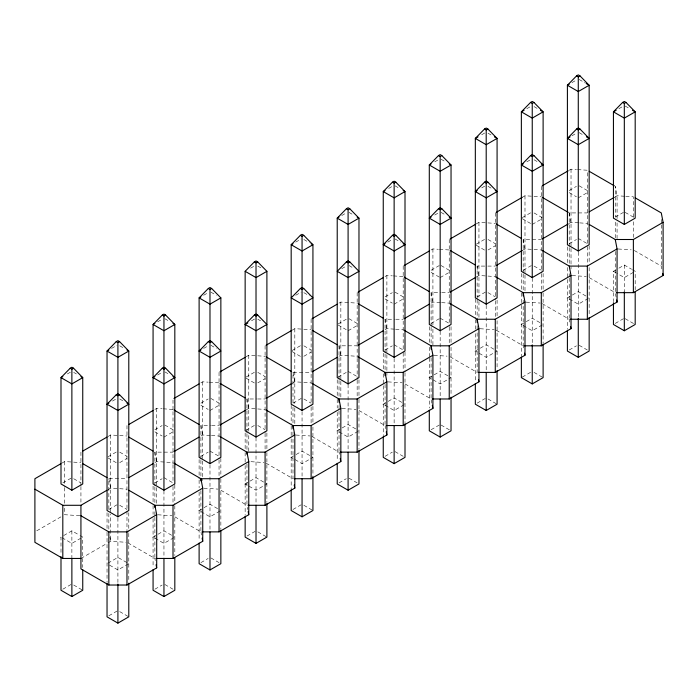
<?xml version="1.0" encoding="UTF-8"?>
<svg xmlns="http://www.w3.org/2000/svg" width="698" height="698" viewBox="0 0 698 698"><rect width="100%" height="100%" fill="white"/><g stroke="black" fill="none" stroke-linecap="round" stroke-linejoin="round"><path stroke-width="0.52" stroke-dasharray="3.49 2.62" d="M67.34 373.962L70.969 371.877M111.567 348.433L117.002 345.292M157.6 321.857L162.137 319.239M203.642 295.271L208.17 292.663M250.582 268.172L255.11 265.554M295.716 242.119L301.152 238.978M341.75 215.542L346.278 212.925M388.69 188.434L392.32 186.34M434.732 161.857L439.26 159.24M481.672 134.758L485.293 132.664M526.807 108.696L531.335 106.087M571.932 82.643L576.461 80.026M112.474 401.071L117.002 398.453M157.6 375.009L162.137 372.4M203.642 348.433L208.17 345.815M251.489 320.81L255.11 318.716M295.716 295.271L301.152 292.139M341.75 268.695L346.278 266.078M387.783 242.119L392.32 239.501M434.732 215.019L439.26 212.401M481.672 187.91L485.293 185.816M526.807 161.857L531.335 159.24M571.932 135.805L576.461 133.187M618.873 108.696L623.41 106.087M61.834 463.158L64.626 461.553L80.933 462.6M107.876 436.582L110.659 434.976L126.975 436.023M154.843 409.464L156.701 408.391L162.137 408.74M200.876 382.888L202.734 381.815L208.17 382.164M245.984 356.844L248.767 355.238L265.083 356.285M292.017 330.267L294.809 328.662L311.116 329.7M338.984 303.15L340.842 302.077L357.158 303.124M385.026 276.574L386.884 275.501L392.32 275.85M431.059 249.997L432.917 248.924L438.353 249.273M476.167 223.953L478.95 222.339L495.266 223.386M522.2 197.368L524.992 195.763L541.299 196.81M569.167 170.26L571.025 169.186L576.461 169.535M62.811 482.903L70.969 478.191M107.946 456.841L117.002 451.615M154.886 429.741L162.137 425.553M200.919 403.165L208.17 398.977M246.054 377.103L255.11 371.877M292.087 350.527L301.152 345.292M338.129 323.951L346.278 319.239M385.069 296.851L392.32 292.663M431.102 270.266L439.26 265.563M476.237 244.213L485.293 238.978M522.27 217.636L531.335 212.401M569.21 190.528L576.461 186.349M119.724 462.6L126.975 458.411M163.951 437.07L173.915 431.312M209.985 410.485L219.949 404.735M257.832 382.862L265.083 378.674M303.866 356.285L311.116 352.097M348.093 330.747L358.065 324.998M394.134 304.171L404.098 298.412M440.168 277.595L449.233 272.36M488.015 249.971L495.266 245.783M532.242 224.433L542.206 218.683M578.276 197.857L588.248 192.098M36.758 530.803L62.768 515.787M107.876 489.743L110.659 488.129L126.975 489.176M154.843 462.626L156.701 461.553L173.008 462.6M200.876 436.049L202.734 434.976L210.342 435.465M245.984 410.005L248.767 408.391L265.083 409.438M292.017 383.429L294.809 381.815L311.116 382.862M338.984 356.312L340.842 355.238L357.158 356.285M385.026 329.735L386.884 328.662L394.492 329.151M431.059 303.15L432.917 302.077L440.525 302.566M476.167 277.106L478.95 275.501L495.266 276.548M522.2 250.53L524.992 248.924L541.299 249.971M569.167 223.412L571.025 222.339L578.642 222.828M615.208 196.836L617.067 195.763L624.675 196.251M60.621 537.32L60.996 537.102L60.996 554.465M63.719 535.532L71.877 530.829L79.127 535.008M108.844 509.479L117.002 504.767M154.886 482.903L162.137 478.715M200.919 456.318L208.17 452.138M246.054 430.265L255.11 425.03M292.994 403.165L302.06 397.93M338.129 377.103L346.278 372.4M385.069 350.003L392.32 345.815M431.102 323.427L439.26 318.716M477.144 296.851L486.201 291.616M523.177 270.266L531.335 265.563M569.21 243.689L576.461 239.501M615.252 217.113L623.41 212.401M80.933 538.149L71.877 543.384L61.904 537.626M80.933 558.452L106.942 543.437M107.876 542.896L110.659 541.29L125.884 542.267M62.811 589.217L70.969 584.505M107.946 563.164L117.91 557.405L128.79 563.687L117.91 569.961L107.946 564.211M152.696 537.32L163.951 530.829L173.915 536.579M198.729 510.744L209.985 504.244L219.949 510.002M244.762 484.168L256.018 477.668L266.898 483.95L256.018 490.223L245.146 483.95M290.804 457.591L302.06 451.091L312.931 457.365L302.06 463.647L291.179 457.365M336.837 431.006L348.093 424.506L358.065 430.265M382.879 404.43L394.134 397.93L404.098 403.688M428.912 377.854L440.168 371.353L451.039 377.627L440.168 383.909L429.296 377.627M474.945 351.269L486.201 344.777L497.081 351.05L486.201 357.332L475.329 351.05M520.987 324.692L532.242 318.192L542.206 323.951M567.02 298.116L578.276 291.616L588.248 297.374M613.062 271.531L617.966 268.695M618.873 268.172L624.317 265.039L631.559 269.219M173.915 537.626L163.951 543.384L153.071 537.102M219.949 511.049L209.985 516.808L199.113 510.526M358.065 431.312L348.093 437.07L337.221 430.788M404.098 404.735L394.134 410.485L383.254 404.212M542.206 324.998L532.242 330.756L521.362 324.474M588.248 298.421L578.276 304.171L567.404 297.898M633.374 272.36L624.317 277.595L617.067 273.407M108.844 615.793L117.002 611.09M154.886 589.217L162.137 585.029M200.919 562.64L208.17 558.452M246.961 536.055L255.11 531.353M292.994 509.479L301.152 504.767M339.027 482.903L346.278 478.715M385.069 456.326L392.32 452.138M431.102 429.741L439.26 425.038M477.144 403.165L485.293 398.453M522.27 377.112L531.335 371.877M569.21 350.003L576.461 345.824M615.252 323.427L623.41 318.716M569.21 246.551L569.21 212.925L587.341 212.925M523.177 273.136L523.177 239.501L541.299 239.501M477.144 298.631L477.144 266.086L486.733 266.086M487.806 266.086L495.266 266.086M431.102 326.289L431.102 292.663L440.7 292.663M441.764 292.663L449.233 292.663M385.069 352.874L385.069 319.239L394.667 319.239M395.731 319.239L403.191 319.239M339.027 379.45L339.027 345.815L357.158 345.815L357.158 357.751M292.994 402.772L292.994 372.4L311.116 372.4M246.961 432.612L246.961 398.977L256.55 398.977M257.623 398.977L265.083 398.977M200.919 459.188L200.919 425.553L210.517 425.553M211.581 425.553L219.05 425.553M154.886 485.764L154.886 452.138L173.008 452.138M108.844 509.086L108.844 478.715L126.975 478.715M577.551 169.605L587.341 170.233L587.341 245.469M625.766 196.321L633.374 196.81L633.374 217.418M579.724 222.898L587.341 223.386M618.149 248.994L631.201 249.832M439.443 249.343L449.233 249.971M572.116 275.57L586.25 276.478M393.402 275.919L403.191 276.548M526.074 302.147L540.217 303.054M441.616 302.635L449.233 303.124M480.041 328.732L494.175 329.639M395.583 329.212L403.191 329.709M434.008 355.308L447.052 356.146M387.966 381.885L402.109 382.792M209.26 382.234L219.05 382.862M341.933 408.461L356.067 409.368M163.219 408.81L173.008 409.438M295.891 435.046L310.034 435.953M211.433 435.535L219.05 436.023M250.948 461.692L263.992 462.53M203.825 488.199L217.959 489.106M157.783 514.784L171.926 515.691M79.851 515.691L64.626 514.714L64.626 507.114M579.183 79.502L585.526 83.167M625.216 106.087L629.753 108.696M534.049 106.611L538.586 109.22M579.183 132.664L582.804 134.758M488.015 133.187L491.645 135.281M534.049 159.763L538.586 162.381M579.183 185.825L588.248 191.051M625.216 212.401L633.374 217.113M569.21 192.622L576.461 196.81M634.308 250.503L661.285 266.086L662.297 271.313M441.075 159.24L445.603 161.857M488.015 186.34L491.645 188.434M534.049 212.925L542.206 217.636M578.276 238.454L587.341 243.689M632.467 269.742L635.189 271.313L635.189 289.757M522.27 218.683L531.335 223.91M616.16 272.883L613.437 271.313L613.437 301.693M589.199 277.621L615.252 292.663M395.033 185.816L398.663 187.91M441.075 212.401L445.603 215.019M488.015 239.501L495.266 243.689M534.049 266.086L541.299 270.266M625.216 318.716L635.189 324.474M476.237 245.26L485.293 250.495M542.233 303.665L569.21 319.239L569.821 322.38M349 212.401L353.528 215.019M395.033 238.978L400.478 242.119M441.075 265.563L449.233 270.266M488.015 292.663L495.266 296.851M579.183 345.301L587.341 350.003M431.102 272.36L439.26 277.071M496.199 330.241L523.177 345.815L523.579 347.909M303.866 239.501L309.31 242.642M349 265.554L353.528 268.172M395.033 292.139L404.098 297.374M440.168 318.192L449.233 323.427M534.049 372.4L543.114 377.635M385.069 298.936L392.32 303.124M450.158 356.818L477.144 372.4L477.144 331.175M257.832 266.078L261.462 268.172M303.866 292.663L309.31 295.795M349 318.716L358.065 323.951M394.134 344.777L403.191 350.003M488.015 398.977L497.081 404.212M338.129 324.998L346.278 329.7M405.049 383.935L431.102 398.977M210.892 292.139L216.328 295.271M257.832 319.239L260.555 320.81M303.866 345.815L311.116 350.003M348.093 371.353L358.065 377.103M441.075 425.038L451.039 430.788M292.087 351.574L301.152 356.809M359.016 410.52L385.069 425.553L385.671 428.694M164.85 318.716L169.387 321.333M210.892 345.292L216.328 348.433M257.832 372.4L265.083 376.58M303.866 398.977L311.116 403.165M395.033 451.615L403.191 456.326M246.054 378.15L255.11 383.385M312.05 436.555L339.027 452.138L339.437 454.232M119.724 345.815L124.253 348.433M164.85 371.877L169.387 374.486M210.892 398.453L219.949 403.688M257.832 425.553L265.083 429.741M349 478.191L357.158 482.903M200.919 405.259L208.17 409.438M266.017 463.14L292.994 478.715L292.994 437.489M73.683 372.4L76.405 373.962M119.724 398.977L124.253 401.594M164.85 425.03L173.915 430.265M209.985 451.091L219.05 456.318M303.866 505.291L312.931 510.526M154.886 431.835L162.137 436.023M220.908 490.249L246.961 505.291M119.724 452.138L126.975 456.318M163.951 477.668L173.008 482.903M257.832 531.876L266.898 537.102M107.946 457.888L117.002 463.123M174.866 516.834L200.919 531.876L201.53 535.008M73.683 478.715L80.933 482.903M119.724 505.291L126.975 509.479M210.892 557.929L219.05 562.64M127.9 542.878L154.886 558.452L155.288 560.546M80.034 535.532L82.748 537.102L82.748 567.483M164.85 584.505L173.008 589.217M73.683 585.029L82.748 590.264M119.724 611.614L128.79 616.84M615.453 293.71L616.055 296.851M569.21 212.925L571.025 222.339M523.177 239.501L524.992 248.924M477.144 266.086L478.95 275.501M431.102 292.663L432.917 302.077M431.303 400.024L431.914 403.165M385.069 319.239L386.884 328.662M339.027 345.815L340.842 355.238M292.994 372.4L294.809 381.815M246.961 398.977L248.767 408.391M247.362 507.385L247.764 509.479M200.919 425.553L202.734 434.976M154.886 452.138L156.701 461.553M108.844 478.715L110.659 488.129M109.856 537.102L110.659 541.29L110.659 514.164M661.285 219.434L661.285 223.77M661.285 224.861L661.285 266.086M633.374 221.763L633.374 238.035M624.317 265.039L624.317 291.075M617.067 218.544L617.067 195.763L615.252 186.349L615.252 216.72M617.067 222.889L617.067 240.243M615.252 222.147L615.252 239.501M615.252 251.437L615.252 291.581M589.156 245.818L589.156 262.09M589.156 267.517L589.156 316.334M587.341 246.551L587.341 266.086M578.276 252.1L578.276 317.651M571.025 169.186L571.025 247.293M571.025 248.375L571.025 268.992M569.21 247.642L569.21 266.086M569.21 273.677L569.21 276.931M569.21 278.013L569.21 319.239M567.404 246.909L567.404 263.181M567.404 267.517L567.404 278.371M567.404 279.453L567.404 329.351M543.114 273.485L543.114 291.93M543.114 293.012L543.114 342.919M541.299 186.349L541.299 273.136M541.299 273.834L541.299 292.663M532.242 278.057L532.242 344.227M524.992 195.763L524.992 273.869M524.992 274.96L524.992 291.232M523.177 274.218L523.177 292.663M523.177 300.253L523.177 345.815M521.362 273.485L521.362 291.93M521.362 293.012L521.362 355.936M497.081 300.061L497.081 316.334M497.081 320.679L497.081 369.495M495.266 212.925L495.266 299.712M495.266 300.794L495.266 319.239M486.201 305.262L486.201 370.812M478.95 222.339L478.95 297.2M478.95 301.536L478.95 317.808M477.144 299.712L477.144 319.239M477.144 325.748L477.144 330.093M475.329 298.98L475.329 318.506M475.329 319.588L475.329 329.351M475.329 333.696L475.329 382.513M451.039 326.647L451.039 342.919M451.039 347.255L451.039 396.071M449.233 239.501L449.233 326.289M449.233 326.996L449.233 345.815M440.168 331.21L440.168 398.008M432.917 248.924L432.917 324.858M432.917 329.203L432.917 346.557M431.102 327.379L431.102 345.815M431.102 357.751L431.102 397.895M429.296 326.647L429.296 342.919M429.296 347.255L429.296 357.018M429.296 358.1L429.296 408.007M405.006 352.141L405.006 371.668M405.006 372.749L405.006 422.656M403.191 266.086L403.191 352.49M403.191 352.874L403.191 372.4M394.134 358.414L394.134 423.965M386.884 275.501L386.884 353.607M386.884 354.697L386.884 375.306M385.069 353.956L385.069 372.4M385.069 384.328L385.069 425.553M383.254 353.223L383.254 369.495M383.254 373.831L383.254 384.685M383.254 385.767L383.254 435.674M358.973 379.799L358.973 398.244M358.973 399.326L358.973 449.233M357.158 292.663L357.158 304.598M357.158 305.296L357.158 345.431M357.158 358.449L357.158 379.45M357.158 380.148L357.158 398.977M348.093 384.371L348.093 451.17M340.842 302.077L340.842 380.192M340.842 381.274L340.842 397.546M339.027 380.532L339.027 398.977M339.027 405.486L339.027 409.822M339.027 410.913L339.027 452.138M337.221 379.799L337.221 398.244M337.221 399.326L337.221 408.007M337.221 412.344L337.221 461.169M312.931 406.376L312.931 422.656M312.931 426.993L312.931 476.9M311.116 319.239L311.116 406.027M311.116 407.117L311.116 425.553M302.06 411.576L302.06 477.746M294.809 328.662L294.809 403.514M294.809 407.85L294.809 424.122M292.994 407.117L292.994 425.553M292.994 432.062L292.994 436.407M291.179 405.294L291.179 424.82M291.179 425.911L291.179 437.838M291.179 438.929L291.179 488.827M266.898 432.961L266.898 451.405M266.898 452.487L266.898 502.385M265.083 345.815L265.083 432.612M265.083 433.31L265.083 452.138M256.018 437.533L256.018 504.794M248.767 355.238L248.767 431.181M248.767 435.517L248.767 452.871M246.961 433.694L246.961 452.138M246.961 464.065L246.961 504.209M245.146 432.961L245.146 451.405M245.146 452.487L245.146 464.423M245.146 465.505L245.146 515.412M220.856 458.455L220.856 477.982M220.856 479.064L220.856 528.971M219.05 372.4L219.05 458.804M219.05 459.886L219.05 478.715M209.985 464.728L209.985 530.908M202.734 381.815L202.734 459.93M202.734 461.012L202.734 480.538M200.919 460.27L200.919 478.715M200.919 490.65L200.919 531.876M199.113 459.537L199.113 479.064M199.113 480.154L199.113 487.745M199.113 492.081L199.113 540.906M174.823 485.031L174.823 504.558M174.823 505.64L174.823 555.547M173.008 400.024L173.008 410.913M173.008 411.611L173.008 464.065M173.008 464.772L173.008 482.51M173.008 486.462L173.008 505.291M163.951 490.685L163.951 557.946M156.701 408.391L156.701 486.506M156.701 487.588L156.701 503.86M154.886 486.855L154.886 505.291M154.886 511.8L154.886 516.145M154.886 517.227L154.886 558.452M153.071 486.113L153.071 504.558M153.071 505.64L153.071 514.321M153.071 518.666L153.071 567.483M128.79 512.698L128.79 532.225M128.79 533.307L128.79 582.123M126.975 425.553L126.975 531.876M117.91 517.89L117.91 584.069M110.659 434.976L110.659 513.082M108.844 513.431L108.844 531.876M107.038 512.698L107.038 531.134M107.038 532.225L107.038 582.123M80.933 452.138L80.933 485.764M80.933 486.462L80.933 503.825M71.877 530.829L71.877 557.946M64.626 461.553L64.626 486.506M64.626 487.588L64.626 506.033"/><path stroke-width="1.05" d="M70.21 368.212L60.996 377.627L60.996 483.95L71.877 490.223L82.748 483.95L82.748 377.627L73.543 368.212L71.877 367.244L70.21 368.212L71.877 369.172L73.543 368.212M116.243 341.627L107.038 351.05L107.038 510.526L117.91 516.799L128.79 510.526L128.79 351.05L119.576 341.627L117.91 340.668L116.243 341.627L117.91 342.596L119.576 341.627M162.276 315.051L153.071 324.474L153.071 483.95L163.951 490.223L174.823 483.95L174.823 324.474L165.618 315.051L163.951 314.091L162.276 315.051L163.951 316.019L165.618 315.051M208.318 288.475L199.113 297.889L199.113 457.365L209.985 463.647L220.856 457.365L220.856 297.889L211.651 288.475L209.985 287.515L208.318 288.475L209.985 289.434L211.651 288.475M107.038 404.212L116.243 394.789L117.91 393.829L119.576 394.789L128.79 404.212L117.91 410.485L107.038 404.212L108.844 403.165M245.146 271.313L254.351 261.898L256.018 260.93L257.684 261.898L266.898 271.313L266.898 430.788L256.018 437.07L245.146 430.788L245.146 271.313L256.018 277.595L266.898 271.313M153.071 377.627L162.276 368.212L163.951 367.244L165.618 368.212L174.823 377.627L163.951 383.909L153.071 377.627L154.886 376.58M300.393 235.313L291.179 244.736L291.179 404.212L302.06 410.485L312.931 404.212L312.931 244.736L303.726 235.313L302.06 234.354L300.393 235.313L302.06 236.282L303.726 235.313M199.113 351.05L208.318 341.627L209.985 340.668L211.651 341.627L220.856 351.05L209.985 357.324L199.113 351.05L200.919 350.003M346.426 208.737L337.221 218.151L337.221 377.627L348.093 383.909L358.973 377.627L358.973 218.151L349.759 208.737L348.093 207.777L346.426 208.737L348.093 209.697L349.759 208.737M245.146 324.474L254.351 315.051L256.018 314.091L257.684 315.051L266.898 324.474L256.018 330.747L245.146 324.474L247.869 322.904M392.459 182.161L383.254 191.575L383.254 351.05L394.134 357.332L405.006 351.05L405.006 191.575L395.801 182.161L394.134 181.192L392.459 182.161L394.134 183.12L395.801 182.161M300.393 288.475L291.179 297.889L302.06 304.171L312.931 297.889L303.726 288.475L302.06 287.515L300.393 288.475L302.06 289.434L303.726 288.475M438.501 155.575L429.296 164.998L429.296 324.474L440.168 330.747L451.039 324.474L451.039 164.998L441.834 155.575L440.168 154.616L438.501 155.575L440.168 156.544L441.834 155.575M346.426 261.898L337.221 271.313L348.093 277.595L358.973 271.313L349.759 261.898L348.093 260.93L346.426 261.898L348.093 262.858L349.759 261.898M484.534 128.999L475.329 138.413L475.329 297.889L486.201 304.171L497.081 297.889L497.081 138.413L487.867 128.999L486.201 128.039L484.534 128.999L486.201 129.959L487.867 128.999M383.254 244.736L392.459 235.313L394.134 234.354L395.801 235.313L405.006 244.736L394.134 251.01L383.254 244.736L385.069 243.689M530.576 102.423L521.362 111.837L521.362 271.313L532.242 277.595L543.114 271.313L543.114 111.837L533.909 102.423L532.242 101.454L530.576 102.423L532.242 103.383L533.909 102.423M429.296 218.151L438.501 208.737L440.168 207.777L441.834 208.737L451.039 218.151L440.168 224.433L429.296 218.151L431.102 217.104M576.609 75.838L567.404 85.261L567.404 244.736L578.276 251.01L589.156 244.736L589.156 85.261L579.942 75.838L578.276 74.878L576.609 75.838L578.276 76.806L579.942 75.838M475.329 191.575L484.534 182.161L486.201 181.192L487.867 182.161L497.081 191.575L486.201 197.857L475.329 191.575L477.144 190.528M521.362 164.998L530.576 155.575L532.242 154.616L533.909 155.575L543.114 164.998L532.242 171.272L521.362 164.998L523.177 163.951M567.404 138.413L576.609 128.999L578.276 128.039L579.942 128.999L589.156 138.413L578.276 144.695L567.404 138.413L570.118 136.852M622.642 102.423L613.437 111.837L613.437 218.16L624.317 224.433L635.189 218.16L635.189 111.837L625.984 102.423L624.317 101.454L622.642 102.423L624.317 103.383L625.984 102.423M254.351 261.898L256.018 262.858L257.684 261.898M62.811 376.58L60.996 377.627L71.877 383.909L82.748 377.627L80.933 376.58M108.844 350.003L107.038 351.05L117.91 357.324L128.79 351.05L126.975 350.003M154.886 323.427L153.071 324.474L163.951 330.747L174.823 324.474L173.008 323.427M200.919 296.842L199.113 297.889L209.985 304.171L220.856 297.889M292.994 243.689L291.179 244.736L302.06 251.01L312.931 244.736L311.116 243.689M339.027 217.104L337.221 218.151L348.093 224.433L358.973 218.151L357.158 217.104M385.069 190.528L383.254 191.575L394.134 197.857L405.006 191.575L403.191 190.528M431.102 163.951L429.296 164.998L440.168 171.272L451.039 164.998L449.233 163.951M478.051 136.852L475.329 138.413L486.201 144.695L497.081 138.413L494.359 136.852M524.085 110.267L521.362 111.837L532.242 118.119L543.114 111.837L540.4 110.267M569.21 84.214L567.404 85.261L578.276 91.534L589.156 85.261L586.433 83.69M116.243 394.789L117.91 395.749L119.576 394.789M162.276 368.212L163.951 369.172L165.618 368.212M208.318 341.627L209.985 342.596L211.651 341.627M254.351 315.051L256.018 316.019L257.684 315.051M392.459 235.313L394.134 236.282L395.801 235.313M438.501 208.737L440.168 209.697L441.834 208.737M484.534 182.161L486.201 183.12L487.867 182.161M530.576 155.575L532.242 156.544L533.909 155.575M576.609 128.999L578.276 129.959L579.942 128.999M616.16 110.267L613.437 111.837L624.317 118.119L635.189 111.837L632.467 110.267M60.909 463.699L34.9 478.715L34.9 542.337L62.811 558.452L80.933 558.452M82.792 451.065L106.942 437.123M128.833 424.48L152.984 410.537M173.942 398.445L199.017 383.961M219.975 371.86L245.059 357.385M266.008 345.283L291.092 330.8M312.05 318.707L337.125 304.223M358.083 292.122L383.167 277.647M404.125 265.545L429.2 251.062M450.158 238.969L475.242 224.486M496.191 212.384L522.2 197.368M542.233 185.808L568.242 170.792M34.9 489.176L62.811 505.291L80.933 505.291L106.942 490.275M128.833 477.641L152.984 463.699M173.942 451.597L199.017 437.123M219.975 425.021L245.059 410.537M266.008 398.445L291.092 383.961M312.05 371.86L337.125 357.385M358.083 345.283L383.167 330.8M404.125 318.707L429.2 304.223M450.158 292.122L475.242 277.647M496.191 265.545L522.2 250.53M542.233 238.969L568.242 223.953M589.199 211.852L614.275 197.368M80.933 515.761L108.844 531.876L126.975 531.876L156.701 514.714L154.886 505.291L128.833 490.249M154.886 507.463L154.886 505.291L173.008 505.291L202.734 488.129L200.919 478.715L173.942 463.14M200.919 480.887L200.919 478.715L219.05 478.715L248.767 461.553L246.961 452.138L219.975 436.555M246.961 454.302L246.961 452.138L265.083 452.138L294.809 434.976L292.994 425.553L266.017 409.979M292.994 428.808L292.994 425.553L311.116 425.553L340.842 408.391L339.027 398.977L312.05 383.403M339.027 402.231L339.027 398.977L357.158 398.977L386.884 381.815L385.069 372.4L358.083 356.818M385.069 375.655L385.069 372.4L403.191 372.4L432.917 355.238L431.102 345.815L404.125 330.241M431.102 349.07L431.102 345.815L449.233 345.815L478.95 328.662L477.144 319.239L450.158 303.665M477.144 322.493L477.144 319.239L495.266 319.239L524.992 302.077L523.177 292.663L496.199 277.08M523.177 295.917L523.177 292.663L541.299 292.663L571.025 275.501L569.21 266.086L542.233 250.503M569.21 266.086L587.341 266.086L617.067 248.924L615.252 239.501L589.199 224.459M615.252 239.501L633.374 239.501L663.1 222.339L661.285 212.925L635.232 197.883M60.996 556.629L60.996 590.264L71.877 596.546L82.748 590.264L82.748 569.647M80.933 505.291L80.933 568.914L108.844 585.029L126.975 585.029L156.701 567.867L156.701 514.714M155.951 558.452L173.008 558.452L202.734 541.29L202.734 488.129M201.984 531.876L219.05 531.876L248.767 514.714L248.767 461.553M248.026 505.291L265.083 505.291L294.809 488.129L294.809 434.976M294.059 478.715L311.116 478.715L340.842 461.553L340.842 408.391M340.101 452.138L357.158 452.138L386.884 434.976L386.884 381.815M386.134 425.553L403.191 425.553L432.917 408.391L432.917 355.238M432.167 398.977L449.233 398.977L478.95 381.815L478.95 328.662M478.209 372.4L495.266 372.4L524.992 355.238L524.992 302.077M524.242 345.815L541.299 345.815L571.025 328.662L571.025 275.501M570.283 319.239L587.341 319.239L617.067 302.077L617.067 248.924M616.317 292.663L633.374 292.663L663.1 275.501L663.1 222.339M107.038 583.214L107.038 616.84L117.91 623.122L128.79 616.84L128.79 583.214M153.071 569.647L153.071 590.264L163.951 596.546L174.823 590.264L174.823 557.719M199.113 543.07L199.113 563.687L209.985 569.961L220.856 563.687L220.856 530.052M245.146 516.494L245.146 537.102L256.018 543.384L266.898 537.102L266.898 503.476M291.179 489.917L291.179 510.526L302.06 516.808L312.931 510.526L312.931 476.9M337.221 463.332L337.221 483.95L348.093 490.223L358.973 483.95L358.973 450.315M383.254 436.756L383.254 457.365L394.134 463.647L405.006 457.365L405.006 423.738M429.296 410.18L429.296 430.788L440.168 437.07L451.039 430.788L451.039 397.162M475.329 383.595L475.329 404.212L486.201 410.485L497.081 404.212L497.081 370.577M521.362 357.018L521.362 377.635L532.242 383.909L543.114 377.635L543.114 344.001M567.404 330.442L567.404 351.05L578.276 357.332L589.156 351.05L589.156 317.424M613.437 302.775L613.437 324.474L624.317 330.756L635.189 324.474L635.189 291.93M586.433 136.852L589.156 138.413M589.199 171.307L614.319 185.808M541.299 163.951L543.114 164.998M542.233 197.351L568.285 212.384M495.266 190.528L497.081 191.575M496.199 223.927L521.319 238.428M449.233 217.104L451.039 218.151M450.158 250.503L475.277 265.004M403.191 243.689L405.006 244.736M404.125 277.08L429.244 291.589M358.083 303.665L383.211 318.166M312.05 330.241L337.169 344.742M266.017 356.818L291.136 371.327M219.975 383.403L245.094 397.904M173.008 376.58L174.823 377.627M173.942 409.979L199.061 424.48M126.975 403.165L128.79 404.212M128.833 437.096L153.028 451.056M82.8 463.673L106.986 477.641M662.699 273.407L663.1 275.501M616.657 299.983L617.067 302.077M570.624 326.568L571.025 328.662M524.591 353.144L524.992 355.238M478.549 379.721L478.95 381.815M432.315 405.259L432.917 408.391M386.273 431.835L386.884 434.976M340.24 458.411L340.842 461.553M294.207 484.997L294.809 488.129M248.165 511.573L248.767 514.714M202.132 538.149L202.734 541.29M156.09 564.734L156.701 567.867M633.374 239.501L633.374 292.663M624.317 103.383L624.317 224.433M624.317 291.694L624.317 330.756M587.341 266.086L587.341 319.239M578.276 76.806L578.276 128.423M578.276 129.959L578.276 251.01M578.276 318.279L578.276 357.332M541.299 292.663L541.299 345.815M532.242 103.383L532.242 155M532.242 156.544L532.242 277.595M532.242 344.856L532.242 383.909M495.266 319.239L495.266 372.4M486.201 129.959L486.201 181.585M486.201 183.12L486.201 304.171M486.201 372.523L486.201 410.485M449.233 345.815L449.233 398.977M440.168 156.544L440.168 208.161M440.168 209.697L440.168 330.747M440.168 399.099L440.168 437.07M403.191 372.4L403.191 425.553M394.134 183.12L394.134 234.737M394.134 236.282L394.134 357.332M394.134 425.675L394.134 463.647M357.158 398.977L357.158 452.138M348.093 209.697L348.093 261.322M348.093 262.858L348.093 383.909M348.093 452.252L348.093 490.223M311.116 425.553L311.116 478.715M302.06 236.282L302.06 287.899M302.06 289.434L302.06 410.485M302.06 478.837L302.06 516.808M265.083 452.138L265.083 505.291M256.018 262.858L256.018 314.475M256.018 316.019L256.018 437.07M256.018 505.413L256.018 543.384M219.05 478.715L219.05 531.876M209.985 289.434L209.985 341.052M209.985 342.596L209.985 463.647M209.985 531.989L209.985 569.961M173.008 505.291L173.008 558.452M163.951 316.019L163.951 368.719M163.951 369.172L163.951 490.223M163.951 558.575L163.951 596.546M126.975 531.876L126.975 585.029M117.91 342.596L117.91 394.213M117.91 395.749L117.91 516.799M117.91 584.069L117.91 623.122M108.844 531.876L108.844 585.029M71.877 369.172L71.877 490.223M71.877 558.575L71.877 596.546M62.811 505.291L62.811 558.452"/></g></svg>
